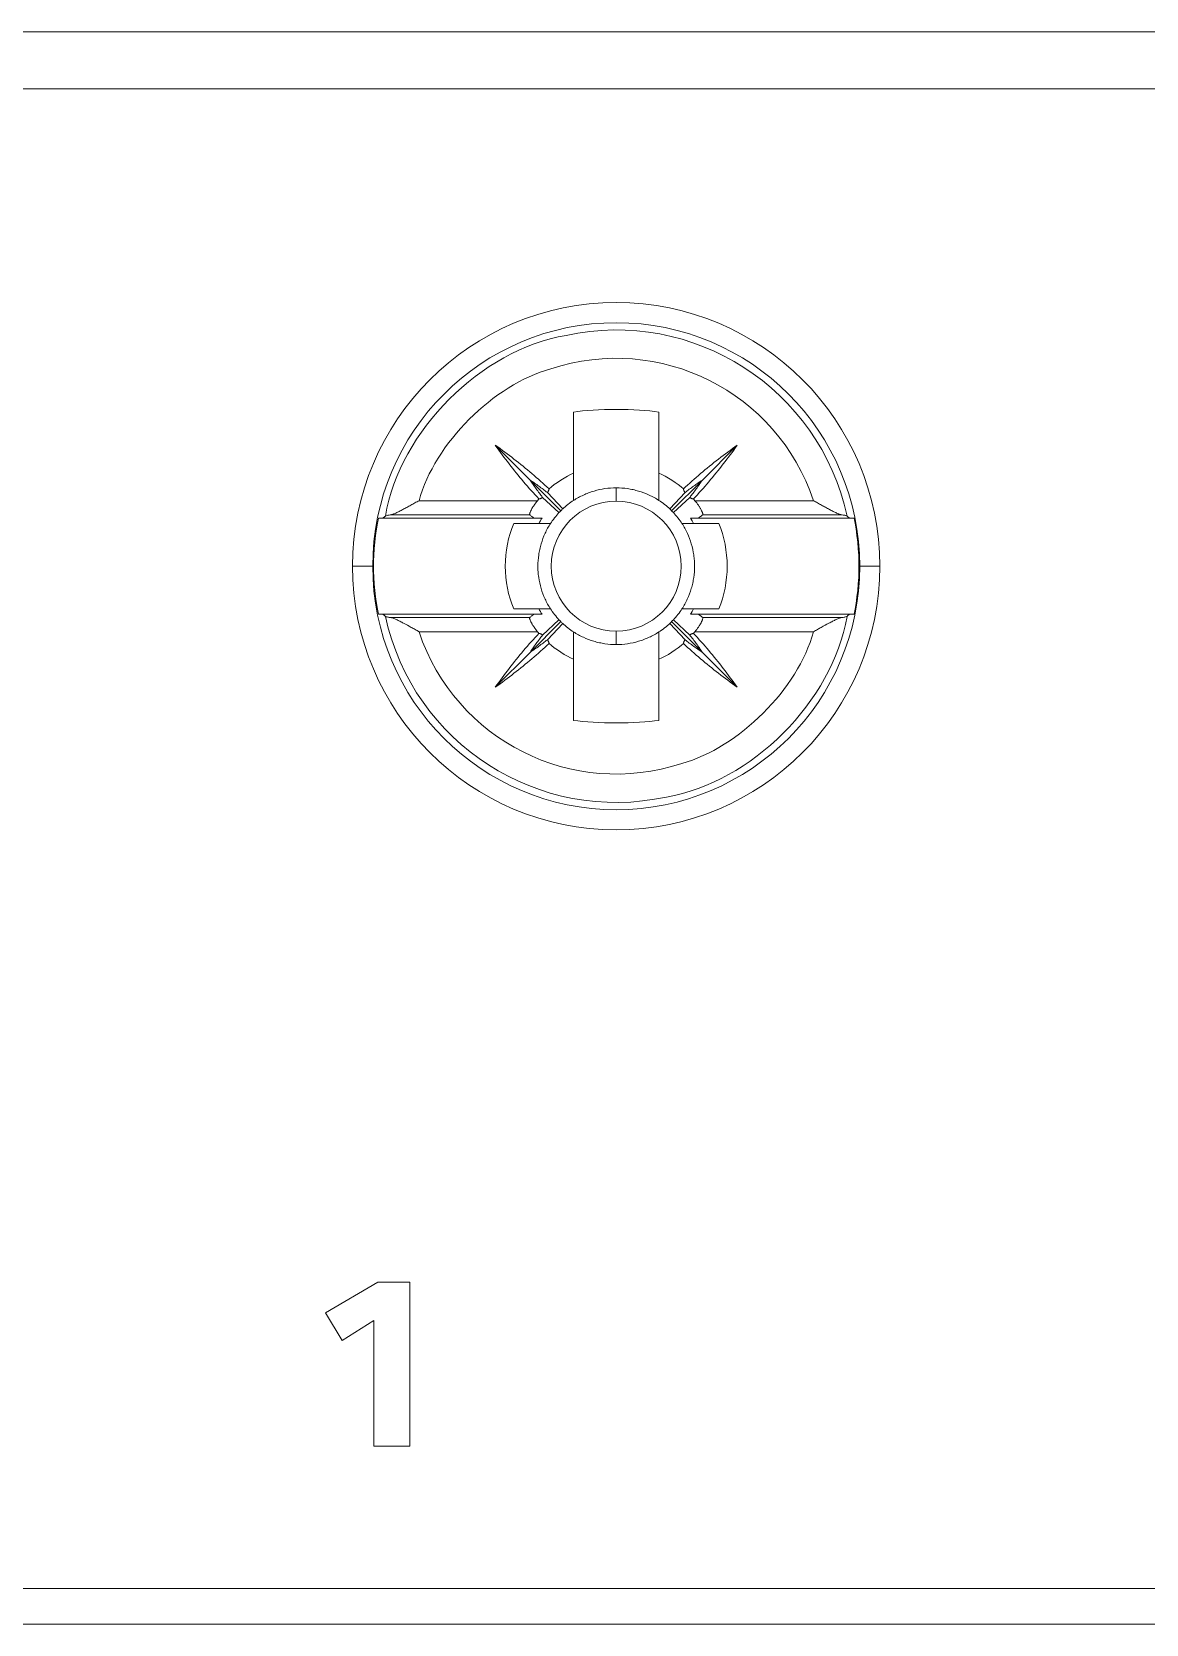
# Model space of a CAD drawing. Header units: millimetres. Extents: x 4137 to 6698, y 1400 to 3585.
# Drawn here: x 4511.91 to 4527.56, y 2844.21 to 2866.57 of the extents above; entities that cross this region are included whole.
import ezdxf

# ---------------------------------------------------------------- set-up
doc = ezdxf.new("R2010")
doc.units = ezdxf.units.MM
doc.layers.add('000-PI-Oprema', color=30, linetype='Continuous', lineweight=5)

msp = doc.modelspace()

# ---------------------------------------------------------------- linework, layer by layer
at = {"layer": '000-PI-Oprema', "color": 0, "linetype": 'ByBlock', "lineweight": 0, "ltscale": 0.25}
for p, q in [((4511.567, 2866.566), (4528.97, 2866.566)), ((4528.97, 2865.766), (4511.567, 2865.766)), ((4519.519, 2861.229), (4519.519, 2860.371)), ((4520.719, 2861.229), (4520.719, 2860.371)), ((4518.421, 2860.762), (4518.909, 2860.274)), ((4521.328, 2860.274), (4521.816, 2860.762)), ((4518.909, 2860.274), (4519.341, 2859.842)), ((4519.152, 2860.098), (4519.368, 2859.869)), ((4520.119, 2860.165), (4520.119, 2859.977)), ((4520.87, 2859.869), (4521.085, 2860.098)), ((4520.897, 2859.842), (4521.328, 2860.274)), ((4517.35, 2859.984), (4519.014, 2859.984)), ((4519.315, 2859.816), (4519.085, 2860.031)), ((4521.152, 2860.031), (4520.922, 2859.816)), ((4521.223, 2859.984), (4522.888, 2859.984)), ((4516.842, 2859.74), (4518.962, 2859.74)), ((4518.904, 2859.785), (4516.946, 2859.785)), ((4519.033, 2859.665), (4518.679, 2859.665)), ((4521.558, 2859.665), (4521.205, 2859.665)), ((4521.275, 2859.74), (4523.395, 2859.74)), ((4523.291, 2859.785), (4521.333, 2859.785)), ((4516.418, 2859.064), (4516.7, 2859.064)), ((4516.712, 2859.064), (4516.7, 2859.064)), ((4523.525, 2859.064), (4523.537, 2859.064)), ((4523.819, 2859.064), (4523.537, 2859.064)), ((4516.842, 2858.39), (4518.962, 2858.39)), ((4518.904, 2858.344), (4516.946, 2858.344)), ((4518.679, 2858.464), (4519.033, 2858.464)), ((4519.085, 2858.098), (4519.315, 2858.313)), ((4520.922, 2858.313), (4521.152, 2858.098)), ((4521.205, 2858.464), (4521.558, 2858.464)), ((4521.275, 2858.39), (4523.395, 2858.39)), ((4523.291, 2858.344), (4521.333, 2858.344)), ((4517.35, 2858.145), (4519.014, 2858.145)), ((4518.909, 2857.855), (4519.341, 2858.287)), ((4519.368, 2858.261), (4519.152, 2858.031)), ((4520.119, 2857.964), (4520.119, 2858.153)), ((4521.085, 2858.031), (4520.87, 2858.261)), ((4520.897, 2858.287), (4521.328, 2857.855)), ((4521.223, 2858.145), (4522.888, 2858.145)), ((4518.421, 2857.367), (4518.909, 2857.855)), ((4521.328, 2857.855), (4521.816, 2857.367)), ((4519.519, 2857.758), (4519.519, 2856.9)), ((4520.719, 2857.758), (4520.719, 2856.9)), ((4516.039, 2848.582), (4516.774, 2849.013)), ((4516.774, 2849.013), (4517.219, 2849.013)), ((4517.219, 2849.013), (4517.219, 2846.713)), ((4516.272, 2848.197), (4516.039, 2848.582)), ((4516.039, 2848.582), (4516.272, 2848.197)), ((4516.272, 2848.197), (4516.718, 2848.474)), ((4516.718, 2848.474), (4516.272, 2848.197)), ((4516.718, 2846.713), (4516.718, 2848.474)), ((4517.219, 2846.713), (4516.718, 2846.713)), ((4516.718, 2846.713), (4517.219, 2846.713)), ((4493.565, 2844.713), (4528.97, 2844.713)), ((4493.565, 2844.213), (4528.97, 2844.213))]:
    msp.add_line(p, q, dxfattribs=at)
for points, knots in [([(4523.819, 2859.064), (4523.819, 2861.108), (4522.163, 2862.765), (4520.119, 2862.765), (4518.075, 2862.765), (4516.418, 2861.108), (4516.418, 2859.064), (4516.418, 2857.021), (4518.075, 2855.364), (4520.119, 2855.364), (4522.163, 2855.364), (4523.819, 2857.021), (4523.819, 2859.064), (4523.819, 2859.064), (4523.819, 2859.064), (4523.819, 2859.064)], [0, 0, 0, 0, 1, 1, 1, 2, 2, 2, 3, 3, 3, 4, 4, 4, 5, 5, 5, 5]), ([(4523.537, 2859.064), (4523.537, 2860.952), (4522.007, 2862.483), (4520.119, 2862.483), (4518.231, 2862.483), (4516.7, 2860.952), (4516.7, 2859.064)], [0, 0, 0, 0, 1, 1, 1, 2, 2, 2, 2]), ([(4519.519, 2860.371), (4519.519, 2860.327), (4519.519, 2860.283), (4519.519, 2860.24), (4519.519, 2860.197), (4519.519, 2860.155), (4519.519, 2860.112), (4519.519, 2860.07), (4519.519, 2860.028), (4519.519, 2859.987)], [0, 0, 0, 0, 1, 1, 1, 2, 2, 2, 3, 3, 3, 3]), ([(4520.719, 2859.987), (4520.719, 2860.028), (4520.719, 2860.07), (4520.719, 2860.112), (4520.719, 2860.155), (4520.719, 2860.197), (4520.719, 2860.24), (4520.719, 2860.283), (4520.719, 2860.327), (4520.719, 2860.371)], [0, 0, 0, 0, 1, 1, 1, 2, 2, 2, 3, 3, 3, 3]), ([(4518.909, 2860.274), (4518.937, 2860.233), (4518.966, 2860.192), (4518.995, 2860.151), (4519.024, 2860.11), (4519.054, 2860.07), (4519.085, 2860.031)], [0, 0, 0, 0, 1, 1, 1, 2, 2, 2, 2]), ([(4519.176, 2860.149), (4519.175, 2860.147), (4519.175, 2860.144), (4519.174, 2860.142), (4519.174, 2860.139), (4519.173, 2860.137), (4519.172, 2860.134)], [0, 0, 0, 0, 1, 1, 1, 2, 2, 2, 2]), ([(4521.328, 2860.274), (4521.301, 2860.233), (4521.272, 2860.192), (4521.242, 2860.151), (4521.213, 2860.11), (4521.183, 2860.07), (4521.152, 2860.031)], [0, 0, 0, 0, 1, 1, 1, 2, 2, 2, 2]), ([(4520.119, 2858.153), (4519.615, 2858.153), (4519.207, 2858.561), (4519.207, 2859.064), (4519.207, 2859.568), (4519.615, 2859.977), (4520.119, 2859.977)], [0, 0, 0, 0, 1, 1, 1, 2, 2, 2, 2]), ([(4520.119, 2859.977), (4520.623, 2859.977), (4521.031, 2859.568), (4521.031, 2859.064), (4521.031, 2858.561), (4520.623, 2858.153), (4520.119, 2858.153)], [0, 0, 0, 0, 1, 1, 1, 2, 2, 2, 2]), ([(4516.842, 2859.74), (4516.835, 2859.74), (4516.828, 2859.74), (4516.821, 2859.74), (4516.814, 2859.74), (4516.807, 2859.74), (4516.801, 2859.74), (4516.794, 2859.74), (4516.787, 2859.74), (4516.78, 2859.74)], [0, 0, 0, 0, 1, 1, 1, 2, 2, 2, 3, 3, 3, 3]), ([(4516.982, 2859.794), (4516.996, 2859.798), (4517.01, 2859.804), (4517.025, 2859.811), (4517.04, 2859.818), (4517.057, 2859.826), (4517.073, 2859.834)], [1, 1, 1, 1, 2, 2, 2, 3, 3, 3, 3]), ([(4518.679, 2859.665), (4518.602, 2859.478), (4518.56, 2859.272), (4518.56, 2859.064), (4518.56, 2858.858), (4518.602, 2858.651), (4518.679, 2858.464)], [0, 0, 0, 0, 1, 1, 1, 2, 2, 2, 2]), ([(4519.078, 2859.74), (4519.058, 2859.74), (4519.039, 2859.74), (4519.02, 2859.74), (4519.001, 2859.74), (4518.982, 2859.74), (4518.962, 2859.74)], [0, 0, 0, 0, 1, 1, 1, 2, 2, 2, 2]), ([(4519.197, 2859.665), (4519.169, 2859.665), (4519.143, 2859.665), (4519.115, 2859.665), (4519.088, 2859.665), (4519.061, 2859.665), (4519.033, 2859.665)], [0, 0, 0, 0, 1, 1, 1, 2, 2, 2, 2]), ([(4521.205, 2859.665), (4521.177, 2859.665), (4521.15, 2859.665), (4521.122, 2859.665), (4521.095, 2859.665), (4521.068, 2859.665), (4521.041, 2859.665)], [0, 0, 0, 0, 1, 1, 1, 2, 2, 2, 2]), ([(4521.275, 2859.74), (4521.256, 2859.74), (4521.236, 2859.74), (4521.217, 2859.74), (4521.198, 2859.74), (4521.179, 2859.74), (4521.16, 2859.74)], [0, 0, 0, 0, 1, 1, 1, 2, 2, 2, 2]), ([(4521.275, 2859.74), (4521.285, 2859.747), (4521.294, 2859.755), (4521.304, 2859.762), (4521.314, 2859.77), (4521.323, 2859.778), (4521.333, 2859.785)], [0, 0, 0, 0, 1, 1, 1, 2, 2, 2, 2]), ([(4521.333, 2859.785), (4521.334, 2859.786), (4521.335, 2859.789), (4521.335, 2859.793), (4521.335, 2859.795), (4521.334, 2859.797), (4521.334, 2859.8)], [0, 0, 0, 0, 1, 1, 1, 2, 2, 2, 2]), ([(4521.558, 2858.464), (4521.635, 2858.651), (4521.677, 2858.858), (4521.677, 2859.064), (4521.677, 2859.272), (4521.635, 2859.478), (4521.558, 2859.665)], [0, 0, 0, 0, 1, 1, 1, 2, 2, 2, 2]), ([(4523.163, 2859.834), (4523.18, 2859.826), (4523.196, 2859.818), (4523.212, 2859.811), (4523.227, 2859.804), (4523.242, 2859.799), (4523.255, 2859.794)], [5, 5, 5, 5, 6, 6, 6, 7, 7, 7, 7]), ([(4523.458, 2859.74), (4523.451, 2859.74), (4523.444, 2859.74), (4523.437, 2859.74), (4523.43, 2859.74), (4523.423, 2859.74), (4523.416, 2859.74), (4523.409, 2859.74), (4523.402, 2859.74), (4523.395, 2859.74)], [0, 0, 0, 0, 1, 1, 1, 2, 2, 2, 3, 3, 3, 3]), ([(4519.03, 2859.223), (4519.023, 2859.171), (4519.019, 2859.118), (4519.019, 2859.066), (4519.019, 2859.039), (4519.02, 2859.013), (4519.021, 2858.987)], [5, 5, 5, 5, 6, 6, 6, 7, 7, 7, 7]), ([(4516.7, 2859.064), (4516.7, 2857.177), (4518.231, 2855.646), (4520.119, 2855.646), (4522.007, 2855.646), (4523.537, 2857.177), (4523.537, 2859.064)], [0, 0, 0, 0, 1, 1, 1, 2, 2, 2, 2]), ([(4521.207, 2858.906), (4521.215, 2858.958), (4521.219, 2859.011), (4521.219, 2859.064), (4521.219, 2859.09), (4521.218, 2859.116), (4521.216, 2859.143)], [5, 5, 5, 5, 6, 6, 6, 7, 7, 7, 7]), ([(4516.78, 2858.39), (4516.787, 2858.39), (4516.794, 2858.39), (4516.801, 2858.39), (4516.807, 2858.39), (4516.814, 2858.39), (4516.821, 2858.39), (4516.828, 2858.39), (4516.835, 2858.39), (4516.842, 2858.39)], [0, 0, 0, 0, 1, 1, 1, 2, 2, 2, 3, 3, 3, 3]), ([(4516.842, 2858.39), (4516.848, 2858.384), (4516.854, 2858.38), (4516.86, 2858.375), (4516.866, 2858.37), (4516.872, 2858.365), (4516.878, 2858.36)], [0, 0, 0, 0, 1, 1, 1, 2, 2, 2, 2]), ([(4518.962, 2858.39), (4518.982, 2858.39), (4519.001, 2858.39), (4519.02, 2858.39), (4519.039, 2858.39), (4519.058, 2858.39), (4519.078, 2858.39)], [0, 0, 0, 0, 1, 1, 1, 2, 2, 2, 2]), ([(4519.033, 2858.464), (4519.061, 2858.464), (4519.088, 2858.464), (4519.115, 2858.464), (4519.143, 2858.464), (4519.169, 2858.464), (4519.197, 2858.464)], [0, 0, 0, 0, 1, 1, 1, 2, 2, 2, 2]), ([(4521.041, 2858.464), (4521.068, 2858.464), (4521.095, 2858.464), (4521.122, 2858.464), (4521.15, 2858.464), (4521.177, 2858.464), (4521.205, 2858.464)], [0, 0, 0, 0, 1, 1, 1, 2, 2, 2, 2]), ([(4521.16, 2858.39), (4521.179, 2858.39), (4521.198, 2858.39), (4521.217, 2858.39), (4521.236, 2858.39), (4521.256, 2858.39), (4521.275, 2858.39)], [0, 0, 0, 0, 1, 1, 1, 2, 2, 2, 2]), ([(4523.252, 2858.334), (4523.244, 2858.331), (4523.237, 2858.329), (4523.229, 2858.326), (4523.222, 2858.322), (4523.214, 2858.319), (4523.206, 2858.315)], [1, 1, 1, 1, 2, 2, 2, 3, 3, 3, 3]), ([(4523.395, 2858.39), (4523.402, 2858.39), (4523.409, 2858.39), (4523.416, 2858.39), (4523.423, 2858.39), (4523.43, 2858.39), (4523.437, 2858.39), (4523.444, 2858.39), (4523.451, 2858.39), (4523.458, 2858.39)], [0, 0, 0, 0, 1, 1, 1, 2, 2, 2, 3, 3, 3, 3]), ([(4519.519, 2858.143), (4519.519, 2858.101), (4519.519, 2858.059), (4519.519, 2858.017), (4519.519, 2857.974), (4519.519, 2857.932), (4519.519, 2857.889), (4519.519, 2857.846), (4519.519, 2857.802), (4519.519, 2857.758)], [0, 0, 0, 0, 1, 1, 1, 2, 2, 2, 3, 3, 3, 3]), ([(4520.719, 2857.758), (4520.719, 2857.802), (4520.719, 2857.846), (4520.719, 2857.889), (4520.719, 2857.932), (4520.719, 2857.974), (4520.719, 2858.016), (4520.719, 2858.059), (4520.719, 2858.101), (4520.719, 2858.143)], [0, 0, 0, 0, 1, 1, 1, 2, 2, 2, 3, 3, 3, 3]), ([(4519.152, 2858.031), (4519.156, 2858.027), (4519.158, 2858.023), (4519.16, 2858.02), (4519.162, 2858.017), (4519.164, 2858.014), (4519.165, 2858.011)], [0, 0, 0, 0, 1, 1, 1, 2, 2, 2, 2])]:
    msp.add_open_spline(points, degree=3, knots=knots, dxfattribs=at)
for points in [[(4519.414, 2862.305), (4521.204, 2862.694), (4522.97, 2861.559), (4523.359, 2859.769)], [(4519.199, 2861.834), (4520.728, 2862.341), (4522.38, 2861.513), (4522.888, 2859.984)], [(4516.878, 2859.769), (4517.085, 2860.969), (4518.214, 2862.098), (4519.414, 2862.305)], [(4517.35, 2859.984), (4517.567, 2860.785), (4518.398, 2861.616), (4519.199, 2861.834)], [(4519.519, 2861.229), (4519.829, 2861.277), (4520.408, 2861.277), (4520.719, 2861.229)], [(4518.421, 2860.762), (4518.511, 2860.699), (4518.598, 2860.635), (4518.683, 2860.569)], [(4518.615, 2860.5), (4518.549, 2860.586), (4518.484, 2860.673), (4518.421, 2860.762)], [(4521.554, 2860.569), (4521.64, 2860.635), (4521.727, 2860.699), (4521.816, 2860.762)], [(4521.816, 2860.762), (4521.753, 2860.673), (4521.689, 2860.586), (4521.622, 2860.5)], [(4518.683, 2860.569), (4518.769, 2860.502), (4518.853, 2860.434), (4518.935, 2860.364)], [(4521.303, 2860.364), (4521.385, 2860.434), (4521.469, 2860.502), (4521.554, 2860.569)], [(4518.819, 2860.249), (4518.749, 2860.331), (4518.681, 2860.414), (4518.615, 2860.5)], [(4518.935, 2860.364), (4519.017, 2860.294), (4519.097, 2860.223), (4519.176, 2860.149)], [(4519.519, 2860.371), (4519.419, 2860.33), (4519.254, 2860.223), (4519.176, 2860.149)], [(4521.062, 2860.149), (4520.983, 2860.223), (4520.819, 2860.33), (4520.719, 2860.371)], [(4521.062, 2860.149), (4521.14, 2860.223), (4521.221, 2860.294), (4521.303, 2860.364)], [(4521.622, 2860.5), (4521.556, 2860.414), (4521.488, 2860.331), (4521.418, 2860.249)], [(4519.034, 2860.008), (4518.961, 2860.086), (4518.889, 2860.167), (4518.819, 2860.249)], [(4518.909, 2860.274), (4518.951, 2860.246), (4518.992, 2860.218), (4519.032, 2860.188)], [(4519.032, 2860.188), (4519.073, 2860.159), (4519.113, 2860.129), (4519.152, 2860.098)], [(4519.16, 2860.109), (4519.158, 2860.106), (4519.155, 2860.102), (4519.152, 2860.098)], [(4519.165, 2860.118), (4519.164, 2860.115), (4519.162, 2860.112), (4519.16, 2860.109)], [(4519.169, 2860.126), (4519.168, 2860.124), (4519.167, 2860.121), (4519.165, 2860.118)], [(4519.172, 2860.134), (4519.171, 2860.132), (4519.17, 2860.129), (4519.169, 2860.126)], [(4519.731, 2860.094), (4519.706, 2860.085), (4519.682, 2860.074), (4519.658, 2860.063)], [(4519.807, 2860.119), (4519.781, 2860.112), (4519.756, 2860.103), (4519.731, 2860.094)], [(4519.961, 2860.153), (4519.909, 2860.146), (4519.857, 2860.134), (4519.807, 2860.119)], [(4520.119, 2860.165), (4520.065, 2860.165), (4520.013, 2860.161), (4519.961, 2860.153)], [(4520.277, 2860.153), (4520.225, 2860.161), (4520.172, 2860.165), (4520.119, 2860.165)], [(4520.355, 2860.139), (4520.329, 2860.144), (4520.304, 2860.149), (4520.277, 2860.153)], [(4520.432, 2860.119), (4520.407, 2860.126), (4520.381, 2860.133), (4520.355, 2860.139)], [(4520.58, 2860.063), (4520.532, 2860.085), (4520.483, 2860.104), (4520.432, 2860.119)], [(4521.064, 2860.142), (4521.063, 2860.144), (4521.062, 2860.147), (4521.062, 2860.149)], [(4521.066, 2860.135), (4521.065, 2860.137), (4521.064, 2860.139), (4521.064, 2860.142)], [(4521.068, 2860.126), (4521.067, 2860.129), (4521.066, 2860.132), (4521.066, 2860.135)], [(4521.072, 2860.118), (4521.07, 2860.121), (4521.069, 2860.124), (4521.068, 2860.126)], [(4521.078, 2860.109), (4521.076, 2860.112), (4521.074, 2860.115), (4521.072, 2860.118)], [(4521.085, 2860.098), (4521.082, 2860.102), (4521.08, 2860.106), (4521.078, 2860.109)], [(4521.205, 2860.188), (4521.164, 2860.159), (4521.125, 2860.129), (4521.085, 2860.098)], [(4521.418, 2860.249), (4521.348, 2860.167), (4521.277, 2860.086), (4521.203, 2860.008)], [(4521.328, 2860.274), (4521.287, 2860.246), (4521.245, 2860.218), (4521.205, 2860.188)], [(4517.125, 2859.861), (4517.143, 2859.87), (4517.162, 2859.88), (4517.18, 2859.89)], [(4517.18, 2859.89), (4517.199, 2859.901), (4517.217, 2859.911), (4517.237, 2859.922)], [(4517.237, 2859.922), (4517.255, 2859.932), (4517.275, 2859.943), (4517.293, 2859.953)], [(4517.293, 2859.953), (4517.313, 2859.964), (4517.331, 2859.974), (4517.35, 2859.984)], [(4518.945, 2859.888), (4518.939, 2859.878), (4518.933, 2859.868), (4518.928, 2859.858)], [(4518.965, 2859.92), (4518.958, 2859.91), (4518.951, 2859.899), (4518.945, 2859.888)], [(4519.014, 2859.984), (4518.996, 2859.963), (4518.98, 2859.942), (4518.965, 2859.92)], [(4519.034, 2860.008), (4519.029, 2860.002), (4519.019, 2859.99), (4519.014, 2859.984)], [(4519.041, 2860.009), (4519.039, 2860.008), (4519.036, 2860.008), (4519.034, 2860.008)], [(4519.049, 2860.011), (4519.046, 2860.011), (4519.044, 2860.01), (4519.041, 2860.009)], [(4519.057, 2860.014), (4519.054, 2860.013), (4519.052, 2860.012), (4519.049, 2860.011)], [(4519.065, 2860.018), (4519.062, 2860.017), (4519.06, 2860.015), (4519.057, 2860.014)], [(4519.074, 2860.024), (4519.071, 2860.022), (4519.068, 2860.019), (4519.065, 2860.018)], [(4519.085, 2860.031), (4519.081, 2860.028), (4519.078, 2860.026), (4519.074, 2860.024)], [(4519.368, 2859.869), (4519.361, 2859.862), (4519.347, 2859.849), (4519.341, 2859.842)], [(4519.368, 2859.869), (4519.403, 2859.903), (4519.476, 2859.961), (4519.519, 2859.987)], [(4519.658, 2860.063), (4519.61, 2860.041), (4519.564, 2860.016), (4519.519, 2859.987)], [(4520.719, 2859.987), (4520.674, 2860.016), (4520.628, 2860.041), (4520.58, 2860.063)], [(4520.87, 2859.869), (4520.835, 2859.903), (4520.761, 2859.961), (4520.719, 2859.987)], [(4520.897, 2859.842), (4520.89, 2859.849), (4520.877, 2859.862), (4520.87, 2859.869)], [(4521.163, 2860.024), (4521.16, 2860.026), (4521.157, 2860.028), (4521.152, 2860.031)], [(4521.172, 2860.018), (4521.169, 2860.019), (4521.166, 2860.022), (4521.163, 2860.024)], [(4521.181, 2860.014), (4521.178, 2860.015), (4521.175, 2860.017), (4521.172, 2860.018)], [(4521.188, 2860.011), (4521.186, 2860.012), (4521.183, 2860.013), (4521.181, 2860.014)], [(4521.196, 2860.009), (4521.193, 2860.01), (4521.191, 2860.011), (4521.188, 2860.011)], [(4521.203, 2860.008), (4521.201, 2860.008), (4521.199, 2860.008), (4521.196, 2860.009)], [(4521.223, 2859.984), (4521.219, 2859.99), (4521.209, 2860.002), (4521.203, 2860.008)], [(4521.272, 2859.92), (4521.257, 2859.942), (4521.241, 2859.963), (4521.223, 2859.984)], [(4521.283, 2859.904), (4521.279, 2859.909), (4521.276, 2859.915), (4521.272, 2859.92)], [(4521.293, 2859.888), (4521.29, 2859.893), (4521.286, 2859.899), (4521.283, 2859.904)], [(4521.302, 2859.873), (4521.299, 2859.878), (4521.296, 2859.883), (4521.293, 2859.888)], [(4521.31, 2859.858), (4521.307, 2859.862), (4521.305, 2859.868), (4521.302, 2859.873)], [(4522.888, 2859.984), (4522.906, 2859.974), (4522.925, 2859.964), (4522.944, 2859.953)], [(4522.944, 2859.953), (4522.963, 2859.943), (4522.982, 2859.932), (4523, 2859.922)], [(4523, 2859.922), (4523.019, 2859.911), (4523.038, 2859.901), (4523.057, 2859.891)], [(4523.057, 2859.891), (4523.075, 2859.881), (4523.093, 2859.871), (4523.111, 2859.861)], [(4516.78, 2859.74), (4516.74, 2859.568), (4516.707, 2859.241), (4516.712, 2859.064)], [(4516.86, 2859.754), (4516.854, 2859.749), (4516.848, 2859.745), (4516.842, 2859.74)], [(4516.878, 2859.769), (4516.872, 2859.764), (4516.866, 2859.759), (4516.86, 2859.754)], [(4516.878, 2859.769), (4516.882, 2859.772), (4516.889, 2859.775), (4516.901, 2859.777)], [(4516.901, 2859.777), (4516.907, 2859.779), (4516.913, 2859.78), (4516.92, 2859.781)], [(4516.92, 2859.781), (4516.928, 2859.782), (4516.937, 2859.784), (4516.946, 2859.785)], [(4516.946, 2859.785), (4516.957, 2859.787), (4516.969, 2859.789), (4516.982, 2859.794)], [(4517.073, 2859.834), (4517.09, 2859.842), (4517.107, 2859.851), (4517.125, 2859.861)], [(4518.903, 2859.793), (4518.902, 2859.789), (4518.903, 2859.786), (4518.904, 2859.785)], [(4518.906, 2859.808), (4518.904, 2859.802), (4518.903, 2859.797), (4518.903, 2859.793)], [(4518.904, 2859.785), (4518.914, 2859.778), (4518.924, 2859.77), (4518.933, 2859.762)], [(4518.91, 2859.819), (4518.908, 2859.815), (4518.907, 2859.811), (4518.906, 2859.808)], [(4518.914, 2859.831), (4518.912, 2859.827), (4518.911, 2859.822), (4518.91, 2859.819)], [(4518.92, 2859.844), (4518.918, 2859.839), (4518.916, 2859.835), (4518.914, 2859.831)], [(4518.928, 2859.858), (4518.925, 2859.853), (4518.922, 2859.848), (4518.92, 2859.844)], [(4518.933, 2859.762), (4518.943, 2859.755), (4518.953, 2859.747), (4518.962, 2859.74)], [(4519.078, 2859.74), (4519.065, 2859.721), (4519.043, 2859.684), (4519.033, 2859.665)], [(4519.197, 2859.665), (4519.167, 2859.62), (4519.142, 2859.574), (4519.12, 2859.526)], [(4519.197, 2859.665), (4519.222, 2859.707), (4519.28, 2859.78), (4519.315, 2859.816)], [(4519.341, 2859.842), (4519.334, 2859.836), (4519.321, 2859.823), (4519.315, 2859.816)], [(4520.922, 2859.816), (4520.916, 2859.823), (4520.903, 2859.836), (4520.897, 2859.842)], [(4521.041, 2859.665), (4521.015, 2859.707), (4520.957, 2859.78), (4520.922, 2859.816)], [(4521.118, 2859.525), (4521.096, 2859.573), (4521.07, 2859.62), (4521.041, 2859.665)], [(4521.205, 2859.665), (4521.194, 2859.684), (4521.172, 2859.721), (4521.16, 2859.74)], [(4521.323, 2859.83), (4521.32, 2859.839), (4521.315, 2859.848), (4521.31, 2859.858)], [(4521.328, 2859.818), (4521.327, 2859.822), (4521.325, 2859.826), (4521.323, 2859.83)], [(4521.332, 2859.808), (4521.331, 2859.811), (4521.329, 2859.815), (4521.328, 2859.818)], [(4521.334, 2859.8), (4521.334, 2859.802), (4521.333, 2859.805), (4521.332, 2859.808)], [(4523.111, 2859.861), (4523.129, 2859.852), (4523.146, 2859.843), (4523.163, 2859.834)], [(4523.255, 2859.794), (4523.268, 2859.789), (4523.281, 2859.787), (4523.291, 2859.785)], [(4523.291, 2859.785), (4523.31, 2859.782), (4523.325, 2859.78), (4523.337, 2859.778)], [(4523.337, 2859.778), (4523.342, 2859.776), (4523.347, 2859.775), (4523.351, 2859.773)], [(4523.351, 2859.773), (4523.355, 2859.772), (4523.357, 2859.77), (4523.359, 2859.769)], [(4523.377, 2859.754), (4523.371, 2859.759), (4523.365, 2859.764), (4523.359, 2859.769)], [(4523.395, 2859.74), (4523.389, 2859.745), (4523.383, 2859.749), (4523.377, 2859.754)], [(4523.525, 2859.064), (4523.531, 2859.241), (4523.498, 2859.568), (4523.458, 2859.74)], [(4519.12, 2859.526), (4519.098, 2859.478), (4519.08, 2859.429), (4519.065, 2859.378)], [(4521.173, 2859.377), (4521.159, 2859.427), (4521.14, 2859.477), (4521.118, 2859.525)], [(4519.045, 2859.301), (4519.039, 2859.275), (4519.034, 2859.249), (4519.03, 2859.223)], [(4519.054, 2859.34), (4519.051, 2859.327), (4519.047, 2859.314), (4519.045, 2859.301)], [(4519.065, 2859.378), (4519.061, 2859.366), (4519.057, 2859.353), (4519.054, 2859.34)], [(4521.208, 2859.222), (4521.2, 2859.275), (4521.188, 2859.326), (4521.173, 2859.377)], [(4521.216, 2859.143), (4521.214, 2859.169), (4521.211, 2859.196), (4521.208, 2859.222)], [(4516.712, 2859.064), (4516.707, 2858.888), (4516.74, 2858.562), (4516.78, 2858.39)], [(4519.021, 2858.987), (4519.023, 2858.96), (4519.026, 2858.934), (4519.03, 2858.907)], [(4523.458, 2858.39), (4523.498, 2858.562), (4523.531, 2858.888), (4523.525, 2859.064)], [(4519.03, 2858.907), (4519.038, 2858.855), (4519.049, 2858.803), (4519.064, 2858.753)], [(4519.064, 2858.753), (4519.079, 2858.702), (4519.098, 2858.653), (4519.12, 2858.604)], [(4521.117, 2858.604), (4521.139, 2858.651), (4521.158, 2858.7), (4521.173, 2858.751)], [(4521.173, 2858.751), (4521.177, 2858.764), (4521.18, 2858.776), (4521.183, 2858.79)], [(4521.183, 2858.79), (4521.187, 2858.802), (4521.19, 2858.815), (4521.193, 2858.828)], [(4521.193, 2858.828), (4521.199, 2858.854), (4521.203, 2858.881), (4521.207, 2858.906)], [(4519.12, 2858.604), (4519.142, 2858.556), (4519.167, 2858.509), (4519.197, 2858.464)], [(4521.041, 2858.464), (4521.07, 2858.509), (4521.095, 2858.556), (4521.117, 2858.604)], [(4520.823, 2855.824), (4519.034, 2855.435), (4517.267, 2856.571), (4516.878, 2858.36)], [(4516.887, 2858.356), (4516.883, 2858.358), (4516.88, 2858.359), (4516.878, 2858.36)], [(4516.901, 2858.352), (4516.895, 2858.353), (4516.89, 2858.355), (4516.887, 2858.356)], [(4516.946, 2858.344), (4516.927, 2858.347), (4516.912, 2858.349), (4516.901, 2858.352)], [(4516.965, 2858.34), (4516.958, 2858.342), (4516.952, 2858.343), (4516.946, 2858.344)], [(4516.986, 2858.334), (4516.979, 2858.337), (4516.972, 2858.339), (4516.965, 2858.34)], [(4517.032, 2858.315), (4517.016, 2858.322), (4517, 2858.329), (4516.986, 2858.334)], [(4517.082, 2858.291), (4517.064, 2858.3), (4517.048, 2858.308), (4517.032, 2858.315)], [(4518.904, 2858.344), (4518.903, 2858.343), (4518.902, 2858.34), (4518.903, 2858.337)], [(4518.903, 2858.337), (4518.903, 2858.335), (4518.903, 2858.332), (4518.903, 2858.33)], [(4518.903, 2858.33), (4518.904, 2858.327), (4518.905, 2858.324), (4518.906, 2858.321)], [(4518.933, 2858.367), (4518.924, 2858.36), (4518.914, 2858.352), (4518.904, 2858.344)], [(4518.906, 2858.321), (4518.907, 2858.318), (4518.908, 2858.314), (4518.909, 2858.311)], [(4518.909, 2858.311), (4518.911, 2858.307), (4518.912, 2858.303), (4518.914, 2858.299)], [(4518.962, 2858.39), (4518.953, 2858.382), (4518.943, 2858.374), (4518.933, 2858.367)], [(4519.033, 2858.464), (4519.043, 2858.445), (4519.065, 2858.408), (4519.078, 2858.39)], [(4519.315, 2858.313), (4519.28, 2858.349), (4519.222, 2858.422), (4519.197, 2858.464)], [(4519.315, 2858.313), (4519.321, 2858.307), (4519.334, 2858.293), (4519.341, 2858.287)], [(4523.359, 2858.36), (4523.152, 2857.16), (4522.023, 2856.031), (4520.823, 2855.824)], [(4520.897, 2858.287), (4520.903, 2858.293), (4520.916, 2858.307), (4520.922, 2858.313)], [(4520.922, 2858.313), (4520.957, 2858.349), (4521.015, 2858.422), (4521.041, 2858.464)], [(4521.16, 2858.39), (4521.172, 2858.408), (4521.194, 2858.445), (4521.205, 2858.464)], [(4521.304, 2858.367), (4521.294, 2858.374), (4521.285, 2858.382), (4521.275, 2858.39)], [(4521.333, 2858.344), (4521.323, 2858.352), (4521.314, 2858.36), (4521.304, 2858.367)], [(4521.323, 2858.299), (4521.325, 2858.303), (4521.327, 2858.307), (4521.328, 2858.311)], [(4521.328, 2858.311), (4521.329, 2858.314), (4521.331, 2858.318), (4521.332, 2858.321)], [(4521.332, 2858.321), (4521.334, 2858.327), (4521.335, 2858.333), (4521.335, 2858.337)], [(4521.335, 2858.337), (4521.335, 2858.34), (4521.334, 2858.343), (4521.333, 2858.344)], [(4523.206, 2858.315), (4523.19, 2858.308), (4523.173, 2858.3), (4523.156, 2858.291)], [(4523.291, 2858.344), (4523.279, 2858.343), (4523.266, 2858.339), (4523.252, 2858.334)], [(4523.317, 2858.348), (4523.309, 2858.347), (4523.301, 2858.345), (4523.291, 2858.344)], [(4523.337, 2858.352), (4523.331, 2858.351), (4523.324, 2858.349), (4523.317, 2858.348)], [(4523.359, 2858.36), (4523.356, 2858.358), (4523.348, 2858.355), (4523.337, 2858.352)], [(4523.359, 2858.36), (4523.365, 2858.365), (4523.371, 2858.37), (4523.377, 2858.375)], [(4523.377, 2858.375), (4523.383, 2858.38), (4523.389, 2858.384), (4523.395, 2858.39)], [(4517.107, 2858.278), (4517.099, 2858.282), (4517.09, 2858.287), (4517.082, 2858.291)], [(4517.133, 2858.264), (4517.124, 2858.269), (4517.116, 2858.273), (4517.107, 2858.278)], [(4517.24, 2858.206), (4517.204, 2858.226), (4517.169, 2858.245), (4517.133, 2858.264)], [(4517.295, 2858.176), (4517.276, 2858.186), (4517.258, 2858.196), (4517.24, 2858.206)], [(4517.322, 2858.16), (4517.313, 2858.165), (4517.304, 2858.17), (4517.295, 2858.176)], [(4517.336, 2858.153), (4517.331, 2858.155), (4517.327, 2858.158), (4517.322, 2858.16)], [(4517.35, 2858.145), (4517.345, 2858.147), (4517.341, 2858.15), (4517.336, 2858.153)], [(4521.038, 2856.296), (4519.509, 2855.788), (4517.858, 2856.616), (4517.35, 2858.145)], [(4518.819, 2857.881), (4518.889, 2857.963), (4518.961, 2858.043), (4519.034, 2858.121)], [(4518.914, 2858.299), (4518.918, 2858.291), (4518.922, 2858.281), (4518.928, 2858.271)], [(4518.928, 2858.271), (4518.93, 2858.267), (4518.933, 2858.262), (4518.936, 2858.257)], [(4518.936, 2858.257), (4518.939, 2858.251), (4518.941, 2858.246), (4518.945, 2858.241)], [(4518.945, 2858.241), (4518.948, 2858.236), (4518.951, 2858.231), (4518.955, 2858.225)], [(4518.955, 2858.225), (4518.958, 2858.22), (4518.962, 2858.214), (4518.965, 2858.209)], [(4518.965, 2858.209), (4518.98, 2858.187), (4518.996, 2858.166), (4519.014, 2858.145)], [(4518.995, 2857.978), (4519.024, 2858.019), (4519.054, 2858.059), (4519.085, 2858.098)], [(4519.014, 2858.145), (4519.019, 2858.139), (4519.029, 2858.127), (4519.034, 2858.121)], [(4519.034, 2858.121), (4519.036, 2858.121), (4519.039, 2858.121), (4519.041, 2858.12)], [(4519.041, 2858.12), (4519.044, 2858.12), (4519.047, 2858.119), (4519.049, 2858.118)], [(4519.049, 2858.118), (4519.052, 2858.117), (4519.054, 2858.116), (4519.057, 2858.115)], [(4519.057, 2858.115), (4519.06, 2858.114), (4519.063, 2858.113), (4519.065, 2858.111)], [(4519.065, 2858.111), (4519.068, 2858.11), (4519.071, 2858.108), (4519.074, 2858.106)], [(4519.074, 2858.106), (4519.078, 2858.104), (4519.081, 2858.101), (4519.085, 2858.098)], [(4519.341, 2858.287), (4519.347, 2858.28), (4519.361, 2858.267), (4519.368, 2858.261)], [(4519.519, 2858.143), (4519.476, 2858.169), (4519.403, 2858.226), (4519.368, 2858.261)], [(4519.519, 2858.143), (4519.564, 2858.114), (4519.61, 2858.088), (4519.657, 2858.066)], [(4520.58, 2858.066), (4520.628, 2858.088), (4520.674, 2858.114), (4520.719, 2858.143)], [(4520.719, 2858.143), (4520.761, 2858.169), (4520.835, 2858.226), (4520.87, 2858.261)], [(4520.87, 2858.261), (4520.877, 2858.267), (4520.89, 2858.28), (4520.897, 2858.287)], [(4522.888, 2858.145), (4522.67, 2857.344), (4521.839, 2856.513), (4521.038, 2856.296)], [(4521.152, 2858.098), (4521.157, 2858.101), (4521.16, 2858.104), (4521.163, 2858.106)], [(4521.242, 2857.978), (4521.213, 2858.019), (4521.183, 2858.059), (4521.152, 2858.098)], [(4521.163, 2858.106), (4521.166, 2858.108), (4521.169, 2858.11), (4521.172, 2858.111)], [(4521.172, 2858.111), (4521.175, 2858.113), (4521.178, 2858.114), (4521.181, 2858.115)], [(4521.181, 2858.115), (4521.183, 2858.116), (4521.186, 2858.117), (4521.188, 2858.118)], [(4521.188, 2858.118), (4521.191, 2858.119), (4521.193, 2858.12), (4521.196, 2858.12)], [(4521.196, 2858.12), (4521.199, 2858.121), (4521.201, 2858.121), (4521.203, 2858.121)], [(4521.203, 2858.121), (4521.209, 2858.127), (4521.219, 2858.139), (4521.223, 2858.145)], [(4521.203, 2858.121), (4521.277, 2858.043), (4521.348, 2857.963), (4521.418, 2857.881)], [(4521.223, 2858.145), (4521.241, 2858.166), (4521.257, 2858.187), (4521.272, 2858.209)], [(4521.272, 2858.209), (4521.279, 2858.22), (4521.286, 2858.23), (4521.293, 2858.241)], [(4521.293, 2858.241), (4521.299, 2858.251), (4521.305, 2858.262), (4521.31, 2858.271)], [(4521.31, 2858.271), (4521.313, 2858.276), (4521.315, 2858.281), (4521.317, 2858.286)], [(4521.317, 2858.286), (4521.319, 2858.29), (4521.321, 2858.295), (4521.323, 2858.299)], [(4522.915, 2858.16), (4522.906, 2858.155), (4522.897, 2858.15), (4522.888, 2858.145)], [(4522.943, 2858.176), (4522.934, 2858.17), (4522.925, 2858.165), (4522.915, 2858.16)], [(4522.998, 2858.206), (4522.979, 2858.196), (4522.961, 2858.186), (4522.943, 2858.176)], [(4523.104, 2858.265), (4523.069, 2858.246), (4523.033, 2858.226), (4522.998, 2858.206)], [(4523.131, 2858.278), (4523.122, 2858.273), (4523.113, 2858.269), (4523.104, 2858.265)], [(4523.156, 2858.291), (4523.148, 2858.287), (4523.139, 2858.283), (4523.131, 2858.278)], [(4518.615, 2857.629), (4518.681, 2857.715), (4518.749, 2857.799), (4518.819, 2857.881)], [(4518.909, 2857.855), (4518.937, 2857.897), (4518.966, 2857.938), (4518.995, 2857.978)], [(4518.909, 2857.855), (4518.951, 2857.883), (4518.992, 2857.912), (4519.032, 2857.941)], [(4519.176, 2857.98), (4519.097, 2857.907), (4519.017, 2857.835), (4518.935, 2857.765)], [(4519.032, 2857.941), (4519.073, 2857.97), (4519.113, 2858), (4519.152, 2858.031)], [(4519.165, 2858.011), (4519.167, 2858.008), (4519.168, 2858.005), (4519.169, 2858.003)], [(4519.169, 2858.003), (4519.17, 2858), (4519.171, 2857.998), (4519.172, 2857.995)], [(4519.172, 2857.995), (4519.173, 2857.992), (4519.174, 2857.99), (4519.174, 2857.988)], [(4519.174, 2857.988), (4519.175, 2857.985), (4519.175, 2857.982), (4519.176, 2857.98)], [(4519.176, 2857.98), (4519.254, 2857.906), (4519.419, 2857.8), (4519.519, 2857.758)], [(4519.657, 2858.066), (4519.705, 2858.044), (4519.754, 2858.026), (4519.805, 2858.011)], [(4519.805, 2858.011), (4519.83, 2858.003), (4519.856, 2857.997), (4519.882, 2857.991)], [(4519.882, 2857.991), (4519.908, 2857.985), (4519.934, 2857.98), (4519.96, 2857.976)], [(4519.96, 2857.976), (4520.013, 2857.968), (4520.065, 2857.964), (4520.119, 2857.964)], [(4520.119, 2857.964), (4520.172, 2857.964), (4520.225, 2857.968), (4520.277, 2857.976)], [(4520.277, 2857.976), (4520.329, 2857.984), (4520.38, 2857.995), (4520.431, 2858.01)], [(4520.431, 2858.01), (4520.456, 2858.018), (4520.481, 2858.026), (4520.506, 2858.035)], [(4520.506, 2858.035), (4520.531, 2858.045), (4520.556, 2858.055), (4520.58, 2858.066)], [(4520.719, 2857.758), (4520.819, 2857.8), (4520.983, 2857.906), (4521.062, 2857.98)], [(4521.062, 2857.98), (4521.062, 2857.982), (4521.063, 2857.985), (4521.064, 2857.988)], [(4521.303, 2857.765), (4521.221, 2857.835), (4521.14, 2857.907), (4521.062, 2857.98)], [(4521.064, 2857.988), (4521.064, 2857.99), (4521.065, 2857.992), (4521.066, 2857.995)], [(4521.066, 2857.995), (4521.066, 2857.998), (4521.067, 2858), (4521.068, 2858.003)], [(4521.068, 2858.003), (4521.069, 2858.005), (4521.071, 2858.008), (4521.072, 2858.011)], [(4521.072, 2858.011), (4521.074, 2858.014), (4521.076, 2858.017), (4521.078, 2858.021)], [(4521.078, 2858.021), (4521.08, 2858.023), (4521.082, 2858.027), (4521.085, 2858.031)], [(4521.205, 2857.941), (4521.164, 2857.97), (4521.125, 2858), (4521.085, 2858.031)], [(4521.328, 2857.855), (4521.287, 2857.883), (4521.245, 2857.912), (4521.205, 2857.941)], [(4521.328, 2857.855), (4521.301, 2857.897), (4521.272, 2857.938), (4521.242, 2857.978)], [(4521.418, 2857.881), (4521.488, 2857.799), (4521.556, 2857.715), (4521.622, 2857.629)], [(4518.935, 2857.765), (4518.853, 2857.695), (4518.769, 2857.627), (4518.683, 2857.561)], [(4521.554, 2857.561), (4521.469, 2857.627), (4521.385, 2857.695), (4521.303, 2857.765)], [(4518.421, 2857.367), (4518.484, 2857.456), (4518.549, 2857.544), (4518.615, 2857.629)], [(4518.683, 2857.561), (4518.598, 2857.495), (4518.511, 2857.43), (4518.421, 2857.367)], [(4521.816, 2857.367), (4521.727, 2857.43), (4521.64, 2857.495), (4521.554, 2857.561)], [(4521.622, 2857.629), (4521.689, 2857.544), (4521.753, 2857.456), (4521.816, 2857.367)], [(4520.719, 2856.9), (4520.408, 2856.852), (4519.829, 2856.852), (4519.519, 2856.9)]]:
    msp.add_open_spline(points, degree=3, dxfattribs=at)

doc.saveas('drawing.dxf')
